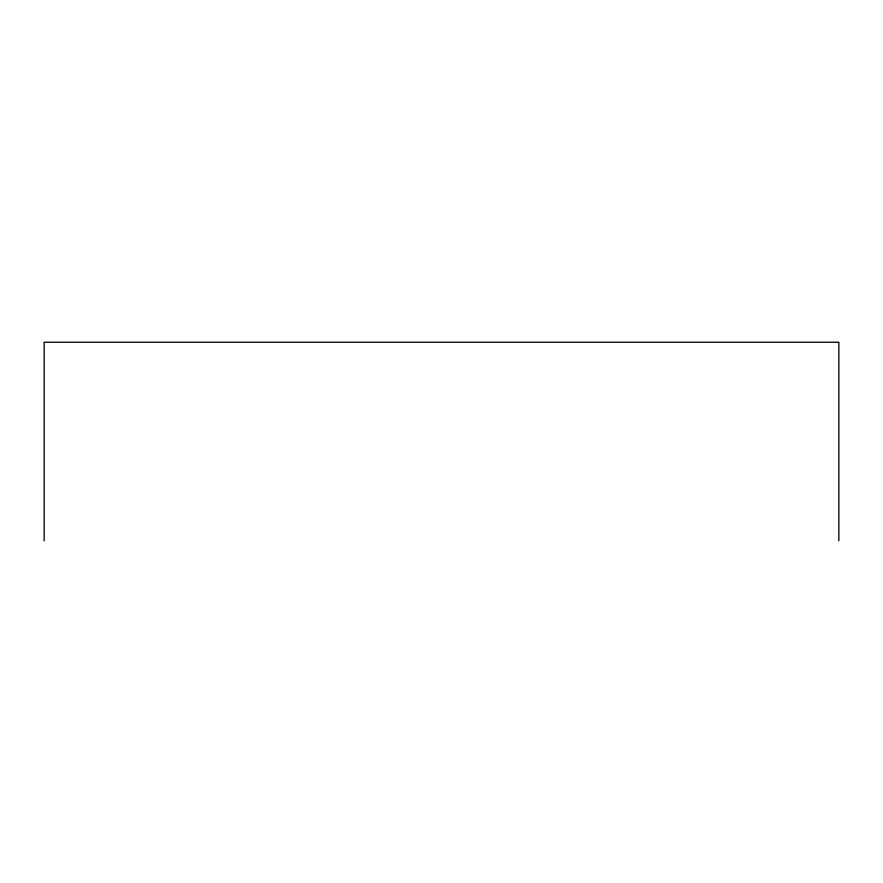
<?xml version="1.0" encoding="UTF-8"?>
<svg xmlns="http://www.w3.org/2000/svg" width="883" height="883" viewBox="0 0 883 883"><rect width="100%" height="100%" fill="white"/><g stroke="black" fill="none" stroke-linecap="round" stroke-linejoin="round"><path stroke-width="1.32" d="M838.85 540.771L838.85 342.229L44.15 342.229L44.15 540.771"/></g></svg>
